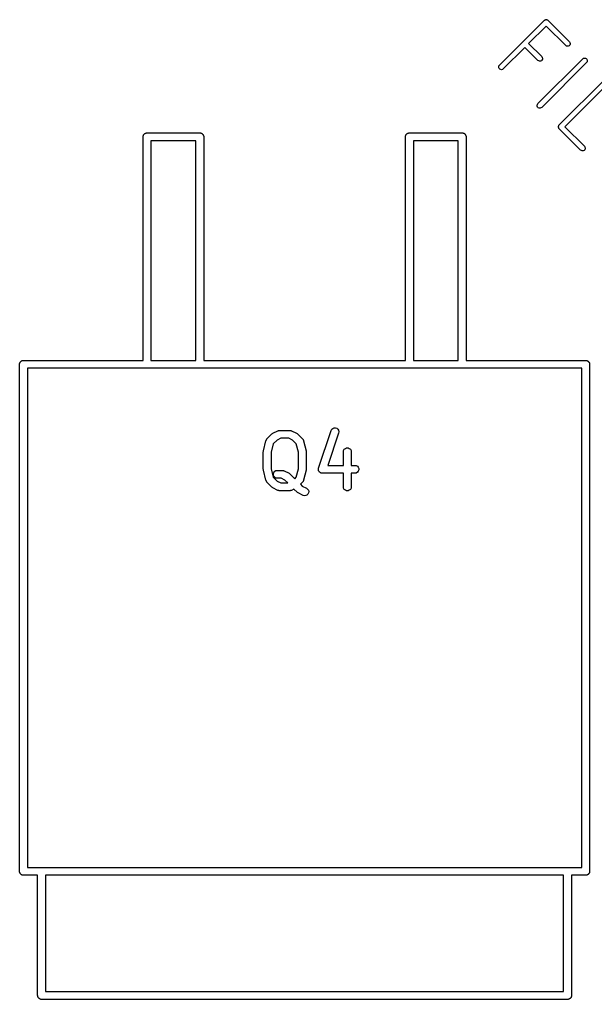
# Model space of a CAD drawing. Extents: x 0 to 76, y -93 to 16.
# Drawn here: x 19.08 to 30.03, y -35.41 to -16.76 of the extents above; entities that cross this region are included whole.
import ezdxf

# ---------------------------------------------------------------- set-up
doc = ezdxf.new("R2010")
doc.units = 0
doc.header["$MEASUREMENT"] = 0
doc.layers.add('BLACK', color=7, linetype='CONTINUOUS')

msp = doc.modelspace()

# ---------------------------------------------------------------- linework, layer by layer
at = {"layer": 'Black'}
for p, q in [((28.2078, -17.6266), (29.061, -16.7735)), ((29.061, -16.7735), (29.0646, -16.7709)), ((29.0646, -16.7709), (29.0677, -16.7678)), ((29.0677, -16.7678), (29.0718, -16.7659)), ((29.0718, -16.7659), (29.0754, -16.7633)), ((29.0754, -16.7633), (29.0797, -16.7622)), ((29.0797, -16.7622), (29.0837, -16.7603)), ((29.0837, -16.7603), (29.0882, -16.7599)), ((29.0882, -16.7599), (29.0924, -16.7588)), ((29.0924, -16.7588), (29.0969, -16.7592)), ((29.0969, -16.7592), (29.1013, -16.7588)), ((29.1013, -16.7588), (29.1056, -16.7599)), ((29.1056, -16.7599), (29.11, -16.7603)), ((29.11, -16.7603), (29.1141, -16.7622)), ((29.1141, -16.7622), (29.1183, -16.7633)), ((29.1183, -16.7633), (29.122, -16.7659)), ((29.122, -16.7659), (29.126, -16.7678)), ((29.126, -16.7678), (29.1292, -16.7709)), ((29.1292, -16.7709), (29.1328, -16.7735)), ((29.1328, -16.7735), (29.539, -17.1797)), ((29.0969, -16.8812), (28.7625, -17.2156)), ((29.4672, -17.2515), (29.0969, -16.8812)), ((28.6906, -17.2875), (28.2797, -17.6984)), ((28.9391, -17.5359), (28.6906, -17.2875)), ((28.7625, -17.2156), (29.0109, -17.4641)), ((29.4817, -17.2617), (29.4672, -17.2515)), ((29.4987, -17.2662), (29.4817, -17.2617)), ((29.5163, -17.2647), (29.4987, -17.2662)), ((29.5323, -17.2572), (29.5163, -17.2647)), ((29.5447, -17.2448), (29.5323, -17.2572)), ((29.539, -17.1797), (29.5492, -17.1942)), ((29.5522, -17.2288), (29.5447, -17.2448)), ((29.5492, -17.1942), (29.5537, -17.2112)), ((29.5537, -17.2112), (29.5522, -17.2288)), ((28.9391, -18.3578), (29.7922, -17.5047)), ((29.0166, -17.5291), (29.0041, -17.5416)), ((29.0109, -17.4641), (29.021, -17.4785)), ((29.0241, -17.5131), (29.0166, -17.5291)), ((29.021, -17.4785), (29.0256, -17.4956)), ((29.0256, -17.4956), (29.0241, -17.5131)), ((29.7922, -17.5047), (29.8067, -17.4946)), ((29.8067, -17.4946), (29.8237, -17.49)), ((29.8237, -17.49), (29.8413, -17.4916)), ((29.8413, -17.4916), (29.8573, -17.499)), ((29.8573, -17.499), (29.8697, -17.5115)), ((29.8697, -17.5115), (29.8772, -17.5275)), ((29.8772, -17.5275), (29.8787, -17.5451)), ((28.1931, -17.6581), (28.1977, -17.641)), ((28.1947, -17.6756), (28.1931, -17.6581)), ((28.2021, -17.6916), (28.1947, -17.6756)), ((28.1977, -17.641), (28.2078, -17.6266)), ((28.2146, -17.7041), (28.2021, -17.6916)), ((28.2306, -17.7116), (28.2146, -17.7041)), ((28.2482, -17.7131), (28.2306, -17.7116)), ((28.2652, -17.7085), (28.2482, -17.7131)), ((28.2797, -17.6984), (28.2652, -17.7085)), ((28.9535, -17.546), (28.9391, -17.5359)), ((28.9706, -17.5506), (28.9535, -17.546)), ((28.9881, -17.5491), (28.9706, -17.5506)), ((29.0041, -17.5416), (28.9881, -17.5491)), ((29.864, -17.5765), (29.0109, -18.4297)), ((29.8742, -17.5621), (29.864, -17.5765)), ((29.8787, -17.5451), (29.8742, -17.5621)), ((29.3453, -18.7641), (30.1985, -17.911)), ((30.2703, -17.9828), (29.4531, -18.8)), ((28.9244, -18.3893), (28.929, -18.3723)), ((28.9259, -18.4069), (28.9244, -18.3893)), ((28.9334, -18.4229), (28.9259, -18.4069)), ((28.929, -18.3723), (28.9391, -18.3578)), ((28.9459, -18.4354), (28.9334, -18.4229)), ((28.9619, -18.4428), (28.9459, -18.4354)), ((28.9794, -18.4444), (28.9619, -18.4428)), ((28.9965, -18.4398), (28.9794, -18.4444)), ((29.0109, -18.4297), (28.9965, -18.4398)), ((29.3306, -18.7956), (29.3318, -18.7913)), ((29.331, -18.8), (29.3306, -18.7956)), ((29.3306, -18.8044), (29.331, -18.8)), ((29.3318, -18.8087), (29.3306, -18.8044)), ((29.3318, -18.7913), (29.3322, -18.7869)), ((29.3322, -18.8131), (29.3318, -18.8087)), ((29.3322, -18.7869), (29.3341, -18.7828)), ((29.3341, -18.8172), (29.3322, -18.8131)), ((29.3341, -18.7828), (29.3352, -18.7785)), ((29.3352, -18.8215), (29.3341, -18.8172)), ((29.3352, -18.7785), (29.3378, -18.7749)), ((29.3378, -18.8251), (29.3352, -18.8215)), ((29.3378, -18.7749), (29.3396, -18.7709)), ((29.3396, -18.8291), (29.3378, -18.8251)), ((29.3396, -18.7709), (29.3428, -18.7677)), ((29.3428, -18.8323), (29.3396, -18.8291)), ((29.3428, -18.7677), (29.3453, -18.7641)), ((29.3453, -18.8359), (29.3428, -18.8323)), ((29.7516, -19.2422), (29.3453, -18.8359)), ((29.4531, -18.8), (29.8234, -19.1703)), ((21.4278, -18.9896), (21.4289, -18.9831)), ((21.4278, -23.2453), (21.4278, -18.9896)), ((21.4289, -18.9766), (21.4312, -18.9704)), ((21.4289, -18.9831), (21.4289, -18.9766)), ((21.4312, -18.9704), (21.4323, -18.9639)), ((21.4323, -18.9639), (21.4356, -18.9583)), ((21.4356, -18.9583), (21.4378, -18.9521)), ((21.4378, -18.9521), (21.4421, -18.9471)), ((21.4421, -18.9471), (21.4453, -18.9414)), ((21.4453, -18.9414), (21.4504, -18.9372)), ((21.4504, -18.9372), (21.4546, -18.9321)), ((21.4546, -18.9321), (21.4603, -18.9289)), ((21.4603, -18.9289), (21.4653, -18.9246)), ((21.4653, -18.9246), (21.4715, -18.9224)), ((21.4715, -18.9224), (21.4771, -18.9191)), ((21.4771, -18.9191), (21.4836, -18.918)), ((21.4836, -18.918), (21.4898, -18.9157)), ((21.4898, -18.9157), (21.4963, -18.9157)), ((21.4963, -18.9157), (21.5028, -18.9146)), ((21.5028, -18.9146), (22.5061, -18.9146)), ((22.5061, -18.9146), (22.5126, -18.9157)), ((22.5126, -18.9157), (22.5191, -18.9157)), ((22.5191, -18.9157), (22.5253, -18.918)), ((22.5253, -18.918), (22.5318, -18.9191)), ((22.5318, -18.9191), (22.5374, -18.9224)), ((22.5374, -18.9224), (22.5436, -18.9246)), ((22.5436, -18.9246), (22.5486, -18.9289)), ((22.5486, -18.9289), (22.5543, -18.9321)), ((22.5543, -18.9321), (22.5585, -18.9372)), ((22.5585, -18.9372), (22.5636, -18.9414)), ((22.5636, -18.9414), (22.5668, -18.9471)), ((22.5668, -18.9471), (22.5711, -18.9521)), ((22.5711, -18.9521), (22.5733, -18.9583)), ((22.5733, -18.9583), (22.5766, -18.9639)), ((22.5766, -18.9639), (22.5777, -18.9704)), ((22.5777, -18.9704), (22.58, -18.9766)), ((22.58, -18.9766), (22.58, -18.9831)), ((22.58, -18.9831), (22.5811, -18.9896)), ((22.5811, -18.9896), (22.5811, -23.2453)), ((26.4189, -18.9896), (26.42, -18.9831)), ((26.4189, -23.2453), (26.4189, -18.9896)), ((26.42, -18.9766), (26.4223, -18.9704)), ((26.42, -18.9831), (26.42, -18.9766)), ((26.4223, -18.9704), (26.4234, -18.9639)), ((26.4234, -18.9639), (26.4267, -18.9583)), ((26.4267, -18.9583), (26.4289, -18.9521)), ((26.4289, -18.9521), (26.4332, -18.9471)), ((26.4332, -18.9471), (26.4364, -18.9414)), ((26.4364, -18.9414), (26.4415, -18.9372)), ((26.4415, -18.9372), (26.4457, -18.9321)), ((26.4457, -18.9321), (26.4514, -18.9289)), ((26.4514, -18.9289), (26.4564, -18.9246)), ((26.4564, -18.9246), (26.4626, -18.9224)), ((26.4626, -18.9224), (26.4682, -18.9191)), ((26.4682, -18.9191), (26.4747, -18.918)), ((26.4747, -18.918), (26.4809, -18.9157)), ((26.4809, -18.9157), (26.4874, -18.9157)), ((26.4874, -18.9157), (26.4939, -18.9146)), ((26.4939, -18.9146), (27.4972, -18.9146)), ((27.4972, -18.9146), (27.5037, -18.9157)), ((27.5037, -18.9157), (27.5102, -18.9157)), ((27.5102, -18.9157), (27.5164, -18.918)), ((27.5164, -18.918), (27.5229, -18.9191)), ((27.5229, -18.9191), (27.5285, -18.9224)), ((27.5285, -18.9224), (27.5347, -18.9246)), ((27.5347, -18.9246), (27.5397, -18.9289)), ((27.5397, -18.9289), (27.5454, -18.9321)), ((27.5454, -18.9321), (27.5496, -18.9372)), ((27.5496, -18.9372), (27.5547, -18.9414)), ((27.5547, -18.9414), (27.5579, -18.9471)), ((27.5579, -18.9471), (27.5622, -18.9521)), ((27.5622, -18.9521), (27.5644, -18.9583)), ((27.5644, -18.9583), (27.5677, -18.9639)), ((27.5677, -18.9639), (27.5688, -18.9704)), ((27.5688, -18.9704), (27.5711, -18.9766)), ((27.5711, -18.9766), (27.5711, -18.9831)), ((27.5711, -18.9831), (27.5722, -18.9896)), ((27.5722, -18.9896), (27.5722, -23.2453)), ((21.5778, -19.0646), (21.5778, -23.2453)), ((22.4311, -19.0646), (21.5778, -19.0646)), ((22.4311, -23.2453), (22.4311, -19.0646)), ((26.5689, -19.0646), (26.5689, -23.2453)), ((27.4222, -19.0646), (26.5689, -19.0646)), ((27.4222, -23.2453), (27.4222, -19.0646)), ((29.8234, -19.1703), (29.8335, -19.1848)), ((29.8335, -19.1848), (29.8381, -19.2018)), ((29.8381, -19.2018), (29.8366, -19.2194)), ((29.766, -19.2523), (29.7516, -19.2422)), ((29.7831, -19.2569), (29.766, -19.2523)), ((29.8006, -19.2553), (29.7831, -19.2569)), ((29.8166, -19.2479), (29.8006, -19.2553)), ((29.8291, -19.2354), (29.8166, -19.2479)), ((29.8366, -19.2194), (29.8291, -19.2354)), ((19.0794, -23.3073), (19.0817, -23.3011)), ((19.0794, -23.3138), (19.0794, -23.3073)), ((19.0817, -23.3011), (19.0828, -23.2946)), ((19.0828, -23.2946), (19.0861, -23.289)), ((19.0861, -23.289), (19.0883, -23.2828)), ((19.0883, -23.2828), (19.0926, -23.2778)), ((19.0926, -23.2778), (19.0958, -23.2721)), ((19.0958, -23.2721), (19.1009, -23.2679)), ((19.1009, -23.2679), (19.1051, -23.2628)), ((19.1051, -23.2628), (19.1108, -23.2596)), ((19.1108, -23.2596), (19.1158, -23.2553)), ((19.1158, -23.2553), (19.122, -23.2531)), ((19.122, -23.2531), (19.1276, -23.2498)), ((19.1276, -23.2498), (19.1341, -23.2487)), ((19.1341, -23.2487), (19.1403, -23.2464)), ((19.1403, -23.2464), (19.1468, -23.2464)), ((19.1468, -23.2464), (19.1533, -23.2453)), ((19.1533, -23.2453), (21.4278, -23.2453)), ((21.5778, -23.2453), (22.4311, -23.2453)), ((22.5811, -23.2453), (26.4189, -23.2453)), ((26.5689, -23.2453), (27.4222, -23.2453)), ((27.5722, -23.2453), (29.8467, -23.2453)), ((29.8467, -23.2453), (29.8532, -23.2464)), ((29.8532, -23.2464), (29.8597, -23.2464)), ((29.8597, -23.2464), (29.8659, -23.2487)), ((29.8659, -23.2487), (29.8724, -23.2498)), ((29.8724, -23.2498), (29.878, -23.2531)), ((29.878, -23.2531), (29.8842, -23.2553)), ((29.8842, -23.2553), (29.8892, -23.2596)), ((29.8892, -23.2596), (29.8949, -23.2628)), ((29.8949, -23.2628), (29.8991, -23.2679)), ((29.8991, -23.2679), (29.9042, -23.2721)), ((29.9042, -23.2721), (29.9074, -23.2778)), ((29.9074, -23.2778), (29.9117, -23.2828)), ((29.9117, -23.2828), (29.9139, -23.289)), ((29.9139, -23.289), (29.9172, -23.2946)), ((29.9172, -23.2946), (29.9183, -23.3011)), ((29.9183, -23.3011), (29.9206, -23.3073)), ((29.9206, -23.3073), (29.9206, -23.3138)), ((19.0783, -23.3203), (19.0794, -23.3138)), ((19.0783, -32.9723), (19.0783, -23.3203)), ((19.2283, -23.3953), (19.2283, -32.8973)), ((29.7717, -23.3953), (19.2283, -23.3953)), ((29.7717, -32.8973), (29.7717, -23.3953)), ((29.9206, -23.3138), (29.9217, -23.3203)), ((29.9217, -23.3203), (29.9217, -32.9723)), ((23.8989, -24.6328), (23.9941, -24.5852)), ((23.9941, -24.5852), (23.9982, -24.584)), ((23.9982, -24.584), (24.002, -24.5818)), ((24.002, -24.5818), (24.0106, -24.5803)), ((24.0106, -24.5803), (24.0191, -24.5778)), ((24.0191, -24.5778), (24.0234, -24.578)), ((24.0234, -24.578), (24.0276, -24.5773)), ((24.0276, -24.5773), (24.2181, -24.5773)), ((24.2181, -24.5773), (24.2224, -24.578)), ((24.2224, -24.578), (24.2267, -24.5778)), ((24.2267, -24.5778), (24.2351, -24.5803)), ((24.2351, -24.5803), (24.2438, -24.5818)), ((24.2438, -24.5818), (24.2475, -24.584)), ((24.2475, -24.584), (24.2516, -24.5852)), ((24.2516, -24.5852), (24.3469, -24.6328)), ((24.766, -25.2952), (25.0041, -24.5809)), ((25.0041, -24.5809), (25.0165, -24.558)), ((25.0165, -24.558), (25.036, -24.5408)), ((25.036, -24.5408), (25.0602, -24.5312)), ((25.0602, -24.5312), (25.0863, -24.5305)), ((25.0863, -24.5305), (25.111, -24.5387)), ((25.111, -24.5387), (25.1314, -24.5549)), ((25.1314, -24.5549), (25.145, -24.5771)), ((25.145, -24.5771), (25.1502, -24.6026)), ((25.1502, -24.6026), (25.1464, -24.6284)), ((23.7168, -24.9674), (23.7644, -24.7769)), ((23.7644, -24.7769), (23.7673, -24.7704)), ((23.7673, -24.7704), (23.7692, -24.7634)), ((23.7692, -24.7634), (23.7726, -24.7586)), ((23.7726, -24.7586), (23.775, -24.7532)), ((23.775, -24.7532), (23.78, -24.748)), ((23.78, -24.748), (23.7841, -24.7421)), ((23.7841, -24.7421), (23.8794, -24.6469)), ((23.8794, -24.6469), (23.8892, -24.64)), ((23.8892, -24.64), (23.8989, -24.6328)), ((23.9768, -24.7615), (23.9049, -24.8335)), ((24.0453, -24.7273), (23.9768, -24.7615)), ((24.2004, -24.7273), (24.0453, -24.7273)), ((24.2689, -24.7615), (24.2004, -24.7273)), ((24.3409, -24.8335), (24.2689, -24.7615)), ((24.3469, -24.6328), (24.3565, -24.64)), ((24.3565, -24.64), (24.3664, -24.6469)), ((24.3664, -24.6469), (24.4616, -24.7421)), ((24.4616, -24.7421), (24.4657, -24.748)), ((24.4657, -24.748), (24.4707, -24.7532)), ((24.4707, -24.7532), (24.4732, -24.7586)), ((24.4732, -24.7586), (24.4766, -24.7634)), ((24.4766, -24.7634), (24.4784, -24.7704)), ((24.4784, -24.7704), (24.4813, -24.7769)), ((24.4813, -24.7769), (24.529, -24.9674)), ((25.1464, -24.6284), (24.9412, -25.2439)), ((23.7145, -24.9856), (23.7161, -24.9766)), ((23.7145, -25.3189), (23.7145, -24.9856)), ((23.7161, -24.9766), (23.7168, -24.9674)), ((23.9049, -24.8335), (23.8645, -24.9948)), ((24.3812, -24.9948), (24.3409, -24.8335)), ((24.529, -24.9674), (24.5296, -24.9766)), ((24.5296, -24.9766), (24.5312, -24.9856)), ((24.5312, -24.9856), (24.5312, -25.3189)), ((25.2383, -24.9856), (25.2429, -24.96)), ((25.2383, -25.2439), (25.2383, -24.9856)), ((25.2429, -24.96), (25.2559, -24.9374)), ((25.2559, -24.9374), (25.2758, -24.9207)), ((25.2758, -24.9207), (25.3003, -24.9118)), ((25.3003, -24.9118), (25.3264, -24.9118)), ((25.3264, -24.9118), (25.3508, -24.9207)), ((25.3508, -24.9207), (25.3708, -24.9374)), ((25.3708, -24.9374), (25.3838, -24.96)), ((25.3838, -24.96), (25.3883, -24.9856)), ((25.3883, -24.9856), (25.3883, -25.2439)), ((23.8645, -24.9948), (23.8645, -25.3097)), ((24.3812, -25.3097), (24.3812, -24.9948)), ((23.7161, -25.328), (23.7145, -25.3189)), ((23.7168, -25.3371), (23.7161, -25.328)), ((23.7644, -25.5276), (23.7168, -25.3371)), ((23.8645, -25.3097), (23.9049, -25.4711)), ((23.9151, -25.3767), (23.9318, -25.3567)), ((23.9318, -25.3567), (23.9544, -25.3437)), ((23.9544, -25.3437), (23.98, -25.3392)), ((23.98, -25.3392), (24.0753, -25.3392)), ((24.0753, -25.3392), (24.0795, -25.3399)), ((24.0795, -25.3399), (24.0838, -25.3397)), ((24.0838, -25.3397), (24.0922, -25.3422)), ((24.0922, -25.3422), (24.1009, -25.3437)), ((24.1009, -25.3437), (24.1046, -25.3459)), ((24.1046, -25.3459), (24.1088, -25.3471)), ((24.1088, -25.3471), (24.204, -25.3947)), ((24.3409, -25.4711), (24.3812, -25.3097)), ((24.529, -25.3371), (24.4813, -25.5276)), ((24.5296, -25.328), (24.529, -25.3371)), ((24.5312, -25.3189), (24.5296, -25.328)), ((24.7622, -25.321), (24.7633, -25.3135)), ((24.7633, -25.3264), (24.7622, -25.321)), ((24.7633, -25.3059), (24.7652, -25.3007)), ((24.7633, -25.3135), (24.7633, -25.3059)), ((24.7633, -25.332), (24.7633, -25.3264)), ((24.7659, -25.3391), (24.7633, -25.332)), ((24.7652, -25.3007), (24.766, -25.2952)), ((24.7674, -25.3465), (24.7659, -25.3391)), ((24.7703, -25.3512), (24.7674, -25.3465)), ((24.7722, -25.3564), (24.7703, -25.3512)), ((24.7771, -25.3623), (24.7722, -25.3564)), ((24.781, -25.3687), (24.7771, -25.3623)), ((24.9412, -25.2439), (25.2383, -25.2439)), ((25.3883, -25.2439), (25.4562, -25.2439)), ((25.4562, -25.2439), (25.4819, -25.2485)), ((25.4819, -25.2485), (25.5044, -25.2615)), ((25.5044, -25.2615), (25.5212, -25.2814)), ((25.5212, -25.3564), (25.5044, -25.3764)), ((25.5212, -25.2814), (25.5301, -25.3059)), ((25.5301, -25.332), (25.5212, -25.3564)), ((25.5301, -25.3059), (25.5301, -25.332)), ((23.7673, -25.5342), (23.7644, -25.5276)), ((23.7692, -25.5411), (23.7673, -25.5342)), ((23.7726, -25.546), (23.7692, -25.5411)), ((23.775, -25.5514), (23.7726, -25.546)), ((23.78, -25.5566), (23.775, -25.5514)), ((23.9049, -25.4711), (23.9768, -25.543)), ((23.9062, -25.4012), (23.9151, -25.3767)), ((23.9062, -25.4272), (23.9062, -25.4012)), ((23.9151, -25.4517), (23.9062, -25.4272)), ((23.9318, -25.4716), (23.9151, -25.4517)), ((23.9544, -25.4847), (23.9318, -25.4716)), ((23.98, -25.4892), (23.9544, -25.4847)), ((23.9768, -25.543), (24.0453, -25.5773)), ((24.0575, -25.4892), (23.98, -25.4892)), ((24.1261, -25.5234), (24.0575, -25.4892)), ((24.1799, -25.5773), (24.1261, -25.5234)), ((24.204, -25.3947), (24.2137, -25.4019)), ((24.2137, -25.4019), (24.2235, -25.4088)), ((24.2235, -25.4088), (24.3133, -25.4986)), ((24.3133, -25.4986), (24.3409, -25.4711)), ((24.4707, -25.5514), (24.4657, -25.5566)), ((24.4732, -25.546), (24.4707, -25.5514)), ((24.4766, -25.5411), (24.4732, -25.546)), ((24.4784, -25.5342), (24.4766, -25.5411)), ((24.4813, -25.5276), (24.4784, -25.5342)), ((24.7854, -25.3722), (24.781, -25.3687)), ((24.7889, -25.3764), (24.7854, -25.3722)), ((24.7955, -25.3802), (24.7889, -25.3764)), ((24.8014, -25.3849), (24.7955, -25.3802)), ((24.8067, -25.3867), (24.8014, -25.3849)), ((24.8115, -25.3894), (24.8067, -25.3867)), ((24.819, -25.3907), (24.8115, -25.3894)), ((24.8262, -25.3931), (24.819, -25.3907)), ((24.8317, -25.393), (24.8262, -25.3931)), ((24.8372, -25.3939), (24.8317, -25.393)), ((25.2383, -25.3939), (24.8372, -25.3939)), ((25.2383, -25.6523), (25.2383, -25.3939)), ((25.4562, -25.3939), (25.3883, -25.3939)), ((25.3883, -25.3939), (25.3883, -25.6523)), ((25.4819, -25.3894), (25.4562, -25.3939)), ((25.5044, -25.3764), (25.4819, -25.3894)), ((23.7841, -25.5625), (23.78, -25.5566)), ((23.8794, -25.6577), (23.7841, -25.5625)), ((23.8892, -25.6646), (23.8794, -25.6577)), ((23.8989, -25.6717), (23.8892, -25.6646)), ((23.9941, -25.7194), (23.8989, -25.6717)), ((23.9982, -25.7206), (23.9941, -25.7194)), ((24.002, -25.7228), (23.9982, -25.7206)), ((24.0106, -25.7243), (24.002, -25.7228)), ((24.0191, -25.7268), (24.0106, -25.7243)), ((24.0234, -25.7265), (24.0191, -25.7268)), ((24.0276, -25.7273), (24.0234, -25.7265)), ((24.2181, -25.7273), (24.0276, -25.7273)), ((24.0453, -25.5773), (24.1799, -25.5773)), ((24.2224, -25.7265), (24.2181, -25.7273)), ((24.2267, -25.7268), (24.2224, -25.7265)), ((24.2351, -25.7243), (24.2267, -25.7268)), ((24.2438, -25.7228), (24.2351, -25.7243)), ((24.2475, -25.7206), (24.2438, -25.7228)), ((24.2516, -25.7194), (24.2475, -25.7206)), ((24.2985, -25.6959), (24.2516, -25.7194)), ((24.3556, -25.7529), (24.2985, -25.6959)), ((24.4616, -25.5625), (24.4194, -25.6047)), ((24.4194, -25.6047), (24.453, -25.6383)), ((24.453, -25.6383), (24.5374, -25.6804)), ((24.4657, -25.5566), (24.4616, -25.5625)), ((24.5374, -25.6804), (24.5583, -25.696)), ((24.5583, -25.696), (24.5726, -25.7177)), ((24.5726, -25.7177), (24.5787, -25.743)), ((25.2429, -25.6779), (25.2383, -25.6523)), ((25.2559, -25.7005), (25.2429, -25.6779)), ((25.2758, -25.7172), (25.2559, -25.7005)), ((25.3003, -25.7261), (25.2758, -25.7172)), ((25.3264, -25.7261), (25.3003, -25.7261)), ((25.3508, -25.7172), (25.3264, -25.7261)), ((25.3708, -25.7005), (25.3508, -25.7172)), ((25.3838, -25.6779), (25.3708, -25.7005)), ((25.3883, -25.6523), (25.3838, -25.6779)), ((24.3654, -25.7598), (24.3556, -25.7529)), ((24.375, -25.767), (24.3654, -25.7598)), ((24.4703, -25.8146), (24.375, -25.767)), ((24.4952, -25.822), (24.4703, -25.8146)), ((24.5212, -25.8205), (24.4952, -25.822)), ((24.5451, -25.8101), (24.5212, -25.8205)), ((24.5641, -25.7922), (24.5451, -25.8101)), ((24.5757, -25.7689), (24.5641, -25.7922)), ((24.5787, -25.743), (24.5757, -25.7689)), ((19.0794, -32.9788), (19.0783, -32.9723)), ((19.0794, -32.9853), (19.0794, -32.9788)), ((19.0817, -32.9915), (19.0794, -32.9853)), ((19.0828, -32.998), (19.0817, -32.9915)), ((19.0861, -33.0036), (19.0828, -32.998)), ((19.0883, -33.0098), (19.0861, -33.0036)), ((19.0926, -33.0148), (19.0883, -33.0098)), ((19.2283, -32.8973), (29.7717, -32.8973)), ((29.9117, -33.0098), (29.9074, -33.0148)), ((29.9139, -33.0036), (29.9117, -33.0098)), ((29.9172, -32.998), (29.9139, -33.0036)), ((29.9183, -32.9915), (29.9172, -32.998)), ((29.9206, -32.9853), (29.9183, -32.9915)), ((29.9217, -32.9723), (29.9206, -32.9788)), ((29.9206, -32.9788), (29.9206, -32.9853)), ((19.0958, -33.0205), (19.0926, -33.0148)), ((19.1009, -33.0247), (19.0958, -33.0205)), ((19.1051, -33.0298), (19.1009, -33.0247)), ((19.1108, -33.033), (19.1051, -33.0298)), ((19.1158, -33.0373), (19.1108, -33.033)), ((19.122, -33.0395), (19.1158, -33.0373)), ((19.1276, -33.0428), (19.122, -33.0395)), ((19.1341, -33.0439), (19.1276, -33.0428)), ((19.1403, -33.0462), (19.1341, -33.0439)), ((19.1468, -33.0462), (19.1403, -33.0462)), ((19.1533, -33.0473), (19.1468, -33.0462)), ((19.4212, -33.0473), (19.1533, -33.0473)), ((19.4212, -35.3345), (19.4212, -33.0473)), ((19.5712, -33.0473), (19.5712, -35.2595)), ((29.4288, -33.0473), (19.5712, -33.0473)), ((29.4288, -35.2595), (29.4288, -33.0473)), ((29.8467, -33.0473), (29.5788, -33.0473)), ((29.5788, -33.0473), (29.5788, -35.3345)), ((29.8532, -33.0462), (29.8467, -33.0473)), ((29.8597, -33.0462), (29.8532, -33.0462)), ((29.8659, -33.0439), (29.8597, -33.0462)), ((29.8724, -33.0428), (29.8659, -33.0439)), ((29.878, -33.0395), (29.8724, -33.0428)), ((29.8842, -33.0373), (29.878, -33.0395)), ((29.8892, -33.033), (29.8842, -33.0373)), ((29.8949, -33.0298), (29.8892, -33.033)), ((29.8991, -33.0247), (29.8949, -33.0298)), ((29.9042, -33.0205), (29.8991, -33.0247)), ((29.9074, -33.0148), (29.9042, -33.0205)), ((19.4223, -35.341), (19.4212, -35.3345)), ((19.4223, -35.3475), (19.4223, -35.341)), ((19.4246, -35.3537), (19.4223, -35.3475)), ((19.4257, -35.3602), (19.4246, -35.3537)), ((19.429, -35.3658), (19.4257, -35.3602)), ((19.4312, -35.372), (19.429, -35.3658)), ((19.4355, -35.377), (19.4312, -35.372)), ((19.4387, -35.3827), (19.4355, -35.377)), ((19.4438, -35.3869), (19.4387, -35.3827)), ((19.448, -35.392), (19.4438, -35.3869)), ((19.4537, -35.3952), (19.448, -35.392)), ((19.4587, -35.3995), (19.4537, -35.3952)), ((19.4649, -35.4017), (19.4587, -35.3995)), ((19.4705, -35.405), (19.4649, -35.4017)), ((19.477, -35.4061), (19.4705, -35.405)), ((19.4832, -35.4084), (19.477, -35.4061)), ((19.4897, -35.4084), (19.4832, -35.4084)), ((19.4962, -35.4095), (19.4897, -35.4084)), ((29.5038, -35.4095), (19.4962, -35.4095)), ((19.5712, -35.2595), (29.4288, -35.2595)), ((29.5103, -35.4084), (29.5038, -35.4095)), ((29.5168, -35.4084), (29.5103, -35.4084)), ((29.523, -35.4061), (29.5168, -35.4084)), ((29.5295, -35.405), (29.523, -35.4061)), ((29.5351, -35.4017), (29.5295, -35.405)), ((29.5413, -35.3995), (29.5351, -35.4017)), ((29.5463, -35.3952), (29.5413, -35.3995)), ((29.552, -35.392), (29.5463, -35.3952)), ((29.5562, -35.3869), (29.552, -35.392)), ((29.5613, -35.3827), (29.5562, -35.3869)), ((29.5645, -35.377), (29.5613, -35.3827)), ((29.5688, -35.372), (29.5645, -35.377)), ((29.571, -35.3658), (29.5688, -35.372)), ((29.5743, -35.3602), (29.571, -35.3658)), ((29.5754, -35.3537), (29.5743, -35.3602)), ((29.5777, -35.3475), (29.5754, -35.3537)), ((29.5788, -35.3345), (29.5777, -35.341)), ((29.5777, -35.341), (29.5777, -35.3475))]:
    msp.add_line(p, q, dxfattribs=at)

doc.saveas('drawing.dxf')
